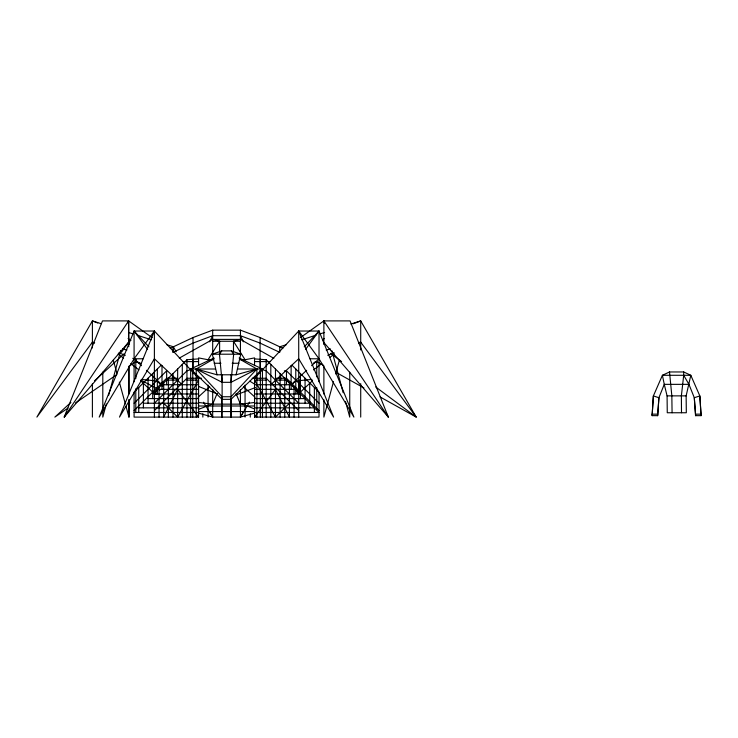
<?xml version="1.0" encoding="UTF-8"?>
<svg xmlns="http://www.w3.org/2000/svg" width="738" height="738" viewBox="0 0 738 738"><rect width="100%" height="100%" fill="white"/><g stroke="black" fill="none" stroke-linecap="round" stroke-linejoin="round"><path stroke-width="1.11" d="M196.216 417.099L196.216 369L222.12 382.321L230.994 382.321L233.651 354.203L231.326 350.873L221.787 350.873L212.359 354.203L217.027 374.784L236.086 374.784L256.898 369L256.898 417.099M688.951 384.35L664.265 384.35L667.078 395.872L667.263 412.754L686.322 412.754L686.137 395.872L690.805 375.291L662.41 375.291L664.265 384.35L658.914 397.708L657.669 415.669L652.115 415.642L653.37 395.946L662.41 375.291L669.514 371.961L683.702 371.961L690.805 375.291L699.845 395.946L701.1 415.642L695.547 415.669L694.292 397.708L688.951 384.35L683.702 375.291L683.702 371.961M652.115 415.642L653.37 395.946L658.914 397.708L657.669 415.669M172.904 351.242L173.365 346.795L166.806 344.701M683.702 375.291L681.377 395.872L681.506 412.754M236.086 374.784L240.754 354.203L231.326 350.873M106.327 403.981L102.803 417.099L102.803 372.146M108.68 395.236L120.728 350.412M128.071 323.087L128.652 320.901L102.49 320.901L64.215 417.099L128.652 342.174L128.652 320.901L152.129 337.626M333.502 381.712L323.881 417.099L323.881 399.811M335.606 373.972L339.517 359.6M154.39 417.099L154.39 331.03L134.085 331.03L99.206 417.099L134.085 358.779L154.39 331.03L198.577 378.253M154.39 331.03L119.51 417.099L154.39 358.779L182.295 384.729M198.485 402.478L212.682 404.147L217.018 393.741M209.675 341.832L212.682 335.698L240.431 335.698L260.09 343.096L279.748 352.349L279.748 346.795L286.307 344.701M155.017 393.972L157.342 389.35L198.577 389.35M66.817 412.035L64.215 417.099L128.652 320.901L128.744 346.786M198.485 413.096L212.682 417.099L240.431 417.099L243.54 411.555M163.698 403.225L177.646 417.099L198.577 380.107L186.945 380.098M254.628 413.096L240.431 417.099L249.518 402.136M198.577 365.67L198.577 357.902L208.061 359.747L219.62 341.251L212.682 339.397L179.251 358.124M221.787 350.873L219.463 354.203L222.12 382.321M121.373 352.349L128.652 342.174L128.966 344.48M305.486 349.526L319.019 331.03L353.899 417.099L319.019 358.779L298.715 331.03L254.536 378.253M94.63 342.681L92.398 342.174L36.9 417.099L92.398 320.901L101.152 323.696M291.897 365.144L319.019 392.127L319.019 417.099L254.536 417.099L266.169 401.684M266.501 401.241L275.468 389.35L289.416 417.099L289.416 382.874M239.961 359.323L256.898 369L230.994 396.749L222.12 396.749L196.216 369L214.149 358.751M304.222 346.851L319.019 331.03L298.715 331.03L298.715 417.099M292.257 384.175L295.385 381.029L311.943 379.397M161.216 365.144L134.085 392.127L134.085 417.099L198.577 417.099L198.577 376.398M134.085 403.225L157.185 380.255M134.085 410.623L166.64 378.253L176.972 378.253M154.39 392.127L186.945 359.747L198.587 358.88M154.39 403.225L177.489 380.255M154.39 410.623L186.945 378.253L201.575 378.253M266.169 380.098L254.536 380.098L275.468 417.099L289.416 403.225M300.218 392.284L312.506 380.716M270.818 384.729L298.715 358.779L333.594 417.099L298.715 331.03M306.648 370.291L291.123 384.729L254.536 384.729M311.593 365.688L319.019 358.779L309.997 358.779M70.866 402.459L54.852 417.099L68.025 408.068M94.473 380.873L123.984 353.889M198.024 397.284L209.675 386.666M313.567 369.923L321.703 363.677M329.84 357.441L334.36 353.972M300.403 337.626L323.881 320.901L350.043 320.901L388.326 417.099L323.567 342.174M75.553 402.902L116.964 374.507M129.196 366.122L135.792 361.602L140.063 362.893M322.534 339.775L324.434 338.474M230.994 382.321L256.898 369M170.266 348.262L193.024 337.552L212.682 330.144L240.431 330.144L260.09 337.552L282.848 348.262M214.002 358.022L190.662 369L190.662 417.099M172.793 352.349L193.024 343.096L212.682 335.698M313.622 362.985L316.75 361.602L323.779 365.522M327.718 355.255L334.111 352.718M358.585 343.013L360.716 342.174L416.214 417.099L380.033 396.915M353.253 323.798L360.716 320.901L416.214 417.099L375.679 386.952M198.411 409.387L213.476 403.612M236.086 394.95L255.468 387.524M301.63 339.803L315.855 335.246M320.227 333.853L324.609 332.451M350.864 324.047L360.716 320.901L360.716 349.996M190.57 369.701L186.945 370.854L177.646 380.098L177.646 369M314.609 362.247L316.75 361.602L316.75 376.832M233.494 352.127L233.494 341.251L240.431 339.397L273.853 358.336M326.159 349.996L330.615 348.982M358.483 342.681L360.716 342.174M240.856 359.747L245.062 359.747L254.536 357.902L254.536 365.67M212.682 404.147L240.431 404.147L254.628 402.478M212.682 339.397L240.431 339.397M212.682 341.251L240.431 341.251M212.359 354.203L240.754 354.203M143.117 358.779L134.085 358.779L141.512 365.688M208.061 359.747L212.258 359.747M254.527 358.88L266.169 359.747L298.715 392.127M182.821 361.602L198.485 361.602M254.628 361.602L270.293 361.602M214.214 363.262L220.948 363.262M232.166 363.262L238.9 363.262M215.358 369L190.662 369L222.12 399.341L230.994 399.341L262.451 369L239.112 358.022M237.756 369L262.451 369L262.451 417.099M284.351 370.854L286.473 370.854L319.019 403.225M252.165 378.253L266.169 378.253L298.715 410.623M276.141 378.253L286.473 378.253L319.019 410.623M166.64 380.098L177.923 380.098M275.191 380.098L286.473 380.098L319.019 412.477L254.536 412.477M198.577 384.729L161.991 384.729L146.465 370.291M254.536 389.35L295.772 389.35L298.097 393.972M198.577 393.972L152.692 393.972L152.692 398.603M254.536 393.972L300.421 393.972M667.078 395.872L686.137 395.872M148.043 398.603L198.577 398.603M254.536 398.603L305.071 398.603M143.393 403.225L198.577 403.225M254.536 403.225L309.72 403.225M198.365 406.001L254.711 406.001M138.744 407.856L198.577 407.856M254.536 407.856L314.37 407.856M198.54 411.555L254.573 411.555M134.085 412.477L198.577 412.477M652.115 414.156L657.669 414.156M701.1 415.642L699.845 395.946L694.292 397.708L695.547 414.156L701.1 414.156M141.244 379.406L157.157 381.029L162.628 386.527M140.607 380.716L153.707 393.05L157.074 393.705M122.499 348.982L126.954 349.996M196.216 369L217.027 374.784M262.543 369.701L266.169 370.854L275.468 380.098L275.468 369M128.504 332.451L132.886 333.853M137.259 335.246L151.484 339.803M97.757 322.995L92.398 320.901L92.398 347.939M92.398 342.174L94.529 343.022M118.938 352.792L125.312 355.338M132.739 358.308L135.921 359.581M198.43 386.361L217.535 394.046M239.822 403.013L254.675 408.99M135.792 361.602L140.995 363.908M153.707 393.05L156.816 394.507M140.958 380.208L159.86 390.033M335.836 372.247L363.954 387.948M249.795 381.177L254.536 384.101M128.098 338.474L130.949 340.43M330.559 353.373L341.611 361.602M118.172 353.972L123.597 358.133M130.829 363.677L138.965 369.923M243.439 386.666L255.099 397.284M275.625 380.255L298.715 403.225M134.085 381.777L134.085 331.03L148.892 346.851M186.613 401.241L177.646 389.35L163.698 417.099L163.698 382.874M186.945 401.684L198.577 417.099M134.085 331.03L147.628 349.526M323.881 344.48L323.881 320.901L388.326 417.099L386.242 413.049M233.494 341.251L245.062 359.747M203.513 402.219L212.682 417.099L212.682 389.507M176.142 351.758L173.365 346.795L173.365 352.349M209.574 411.555L212.682 417.099M240.431 335.698L243.392 341.832M236.095 393.741L240.431 404.147M113.32 360.255L116.936 373.373M119.335 382.118L125.359 403.981M125.958 406.168L128.966 417.099L128.966 399.811L128.966 417.099M323.881 320.901L324.471 323.106M331.906 350.753L343.198 392.773M345.578 401.62L349.738 417.099L349.738 372.146M672.078 412.754L671.838 395.872L669.514 371.961M128.799 366.38L128.892 394.046L128.966 366.38M695.547 414.156L695.547 415.669M360.716 383.677L360.716 417.099M323.881 366.38L323.881 394.046M319.019 331.03L319.019 381.777M316.75 387.653L316.75 409.249M314.37 387.496L314.37 412.477M309.72 382.874L309.72 407.856M305.071 378.253L305.071 403.225M300.421 373.622L300.421 398.603M299.407 379.996L299.407 391.961M295.772 369L295.772 393.972M294.065 387.496L294.065 417.099M291.123 365.485L291.123 389.35M286.473 370.854L286.473 384.729M284.767 378.253L284.767 417.099M280.652 375.144L280.652 380.098M280.117 373.622L280.117 393.419M280.117 393.972L280.117 417.099M275.468 380.402L275.468 417.099M270.818 364.378L270.818 417.099M266.169 359.747L266.169 417.099M260.348 359.747L260.348 369M260.348 370.015L260.348 417.099M260.09 337.552L260.09 368.262M260.09 370.476L260.09 372.699M254.536 376.398L254.536 417.099M250.265 413.76L250.265 417.099M245.062 385.107L245.062 417.099M240.431 330.144L240.431 353.825M240.431 389.507L240.431 417.099M231.142 398.778L231.142 417.099M230.994 374.553L230.994 417.099M222.12 374.553L222.12 417.099M221.603 397.634L221.603 417.099M219.62 341.251L219.62 352.127M212.682 330.144L212.682 353.548M208.061 385.107L208.061 417.099M202.849 413.76L202.849 417.099M193.024 337.552L193.024 368.262M193.024 370.476L193.024 373.806M192.766 359.747L192.766 369M192.766 370.015L192.766 417.099M186.945 359.747L186.945 417.099M182.295 364.378L182.295 417.099M177.646 380.402L177.646 417.099M172.996 373.622L172.996 393.419M172.996 393.972L172.996 417.099M172.461 375.144L172.461 380.098M168.347 378.253L168.347 417.099M166.64 384.729L166.64 370.854L157.342 380.098L157.342 369M161.991 365.485L161.991 389.35M159.048 387.496L159.048 417.099M157.342 380.402L157.342 393.972M152.692 373.622L152.692 393.419M148.043 378.253L148.043 403.225M143.393 382.874L143.393 407.856M138.744 387.496L138.744 412.477M135.792 359.424L135.792 378.594M135.792 388.788L135.792 412.616M92.398 383.677L92.398 417.099"/></g></svg>
